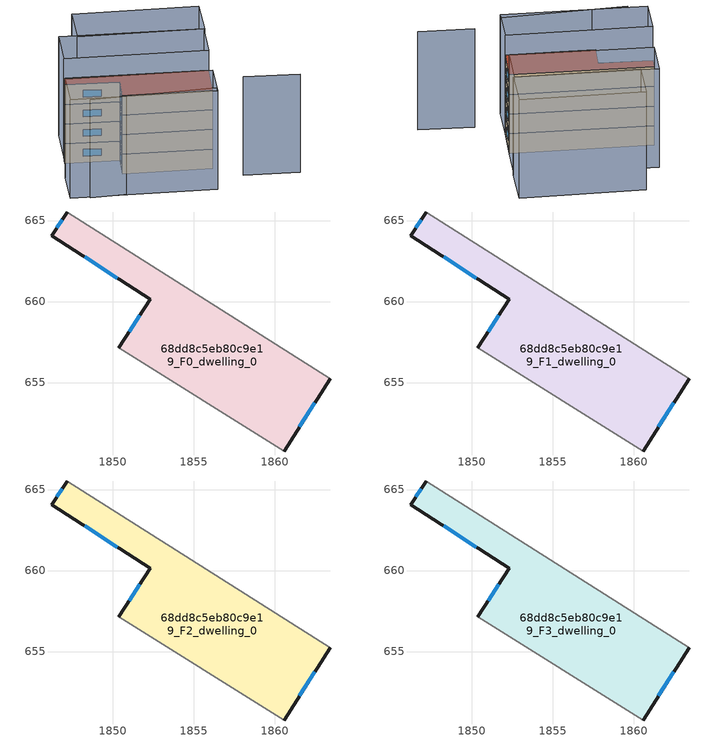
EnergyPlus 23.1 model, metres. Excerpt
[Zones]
68dd8c5eb80c9e19_F0_dwelling_0
 floor ground (EU_floor_Construction): 1863.43,655.22 1860.58,650.77 1850.38,657.16 1852.31,660.13 1846.24,664.07 1847.19,665.53 z0
 wall outside (EU_wall_Construction): 1847.19,665.53 1846.24,664.07 1852.31,660.13 1850.38,657.16 / 1860.58,650.77 1863.43,655.22 z0:3
 wall adiabatic (EU_wall_Construction): 1863.43,655.22 1847.19,665.53 / 1850.38,657.16 1860.58,650.77 z0:3
 window (EU_Window_Construction): 1846.87,665.04 1846.55,664.56 / 1861.53,652.25 1862.48,653.74 / 1851.66,659.14 1851.02,658.15 / 1848.26,662.76 1850.28,661.44 z1:2
68dd8c5eb80c9e19_F1_dwelling_0
 floor to 68dd8c5eb80c9e19_F0_dwelling_0 (EU_floor_Construction): 1863.43,655.22 1860.58,650.77 1850.38,657.16 1852.31,660.13 1846.24,664.07 1847.19,665.53 z3
 wall outside (EU_wall_Construction): 1847.19,665.53 1846.24,664.07 1852.31,660.13 1850.38,657.16 / 1860.58,650.77 1863.43,655.22 z3:6
 wall adiabatic (EU_wall_Construction): 1863.43,655.22 1847.19,665.53 / 1850.38,657.16 1860.58,650.77 z3:6
 window (EU_Window_Construction): 1846.87,665.04 1846.55,664.56 / 1861.53,652.25 1862.48,653.74 / 1851.66,659.14 1851.02,658.15 / 1848.26,662.76 1850.28,661.44 z4:5
68dd8c5eb80c9e19_F2_dwelling_0
 floor to 68dd8c5eb80c9e19_F1_dwelling_0 (EU_floor_Construction): 1863.43,655.22 1860.58,650.77 1850.38,657.16 1852.31,660.13 1846.24,664.07 1847.19,665.53 z6
 wall outside (EU_wall_Construction): 1847.19,665.53 1846.24,664.07 1852.31,660.13 1850.38,657.16 / 1860.58,650.77 1863.43,655.22 z6:9
 wall adiabatic (EU_wall_Construction): 1863.43,655.22 1847.19,665.53 / 1850.38,657.16 1860.58,650.77 z6:9
 window (EU_Window_Construction): 1846.87,665.04 1846.55,664.56 / 1861.53,652.25 1862.48,653.74 / 1851.66,659.14 1851.02,658.15 / 1848.26,662.76 1850.28,661.44 z7:8
68dd8c5eb80c9e19_F3_dwelling_0
 floor to 68dd8c5eb80c9e19_F2_dwelling_0 (EU_floor_Construction): 1863.43,655.22 1860.58,650.77 1850.38,657.16 1852.31,660.13 1846.24,664.07 1847.19,665.53 z9
 wall outside (EU_wall_Construction): 1847.19,665.53 1846.24,664.07 1852.31,660.13 1850.38,657.16 / 1860.58,650.77 1863.43,655.22 z9:12
 wall adiabatic (EU_wall_Construction): 1863.43,655.22 1847.19,665.53 / 1850.38,657.16 1860.58,650.77 z9:12
 window (EU_Window_Construction): 1846.87,665.04 1846.55,664.56 / 1861.53,652.25 1862.48,653.74 / 1851.66,659.14 1851.02,658.15 / 1848.26,662.76 1850.28,661.44 z10:11
 roof outside (EU_roof_Construction): 1860.58,650.77 1863.43,655.22 1847.19,665.53 1846.24,664.07 1852.31,660.13 1850.38,657.16 z12
shading: 1843.19,654.94 1858.1,646.86 / 1862.66,646.94 1868.95,642.78 / 1843.99,661.16 1860.58,650.77 / 1860.58,650.77 1857.72,646.2 / 1857.72,646.2 1841.13,656.59 / 1841.13,656.59 1843.99,661.16 / 1863.45,655.21 1847.19,665.53 / 1847.19,665.53 1850.27,670.38 / 1850.27,670.38 1866.53,660.06 / 1866.53,660.06 1863.45,655.21 / 1852.21,668.89 1855.32,673.95 / 1855.32,673.95 1869.74,665.06 / 1869.74,665.06 1866.62,660 / 1866.62,660 1852.21,668.89 z0:15
[Building]
EU S2 Campaign: North Axis=0; Terrain=City; Solar Distribution=FullExterior
[Site:Location]
Bologna: Latitude=44.5; Longitude=11.25; Time Zone=1; Elevation=37
[SizingPeriod:WeatherFileDays]
AnnualSizingPeriod: Begin Month=1; Begin Day of Month=1; End Month=12; End Day of Month=31; Day of Week for Start Day=Monday; Use Weather File Daylight Saving Period=No; Use Weather File Rain and Snow Indicators=No
[MATERIAL]
EU_InternalMass_Material: Roughness=MediumRough; Thickness=0.1; Conductivity=1; Density=1800; Specific Heat=900; Thermal Absorptance=0.9; Solar Absorptance=0.7; Visible Absorptance=0.7
[MATERIAL:NOMASS] Roughness=MediumRough; Thermal Absorptance=0.9; Solar Absorptance=0.7; Visible Absorptance=0.7
Name | Thermal Resistance
EU_wall_NoMass | 0.937881
EU_roof_NoMass | 0.548572
EU_floor_NoMass | 0.71348
[WINDOWMATERIAL:SIMPLEGLAZINGSYSTEM]
EU_Window_SimpleGlazing: UFactor=4.25633; Solar Heat Gain Coefficient=0.85; Visible Transmittance=0.85
[CONSTRUCTION]
EU_wall_Construction: EU_wall_NoMass
EU_roof_Construction: EU_roof_NoMass
EU_floor_Construction: EU_floor_NoMass
EU_Window_Construction: EU_Window_SimpleGlazing
EU_InternalMass_Construction: EU_InternalMass_Material
[ZONE] Type=1; Multiplier=1; Ceiling Height=autocalculate; Floor Area=autocalculate; Part of Total Floor Area=Yes
Name | Volume
68dd8c5eb80c9e19_F0_dwelling_0 | 230.408
68dd8c5eb80c9e19_F1_dwelling_0; 68dd8c5eb80c9e19_F2_dwelling_0; 68dd8c5eb80c9e19_F3_dwelling_0 | 230.407
[INTERNALMASS] Construction=EU_InternalMass_Construction; Surface Area=76.8027
Name | Zone or ZoneList
68dd8c5eb80c9e19_F0_dwelling_0_EU_InternalMass | 68dd8c5eb80c9e19_F0_dwelling_0
68dd8c5eb80c9e19_F1_dwelling_0_EU_InternalMass | 68dd8c5eb80c9e19_F1_dwelling_0
68dd8c5eb80c9e19_F2_dwelling_0_EU_InternalMass | 68dd8c5eb80c9e19_F2_dwelling_0
68dd8c5eb80c9e19_F3_dwelling_0_EU_InternalMass | 68dd8c5eb80c9e19_F3_dwelling_0
[OTHEREQUIPMENT] Fuel Type=Electricity; Design Level Calculation Method=Watts/Area; Power per Zone Floor Area=1; Fraction Latent=0; Fraction Radiant=0; Fraction Lost=0; Carbon Dioxide Generation Rate=0; EndUse Subcategory=EU_Step8_InternalGains
Name | Zone or ZoneList or Space or SpaceList | Schedule
EU_Step8_InternalGain_68dd8c5eb80c9e19_F0_dwelling_0_f000 | 68dd8c5eb80c9e19_F0_dwelling_0 | EU_Step8_GainSchedule_68dd8c5eb80c9e19_F0_dwelling_0_f000
EU_Step8_InternalGain_68dd8c5eb80c9e19_F1_dwelling_0_f000 | 68dd8c5eb80c9e19_F1_dwelling_0 | EU_Step8_GainSchedule_68dd8c5eb80c9e19_F1_dwelling_0_f000
EU_Step8_InternalGain_68dd8c5eb80c9e19_F2_dwelling_0_f000 | 68dd8c5eb80c9e19_F2_dwelling_0 | EU_Step8_GainSchedule_68dd8c5eb80c9e19_F2_dwelling_0_f000
EU_Step8_InternalGain_68dd8c5eb80c9e19_F3_dwelling_0_f000 | 68dd8c5eb80c9e19_F3_dwelling_0 | EU_Step8_GainSchedule_68dd8c5eb80c9e19_F3_dwelling_0_f000
[ZONEVENTILATION:DESIGNFLOWRATE] Schedule=EU_AlwaysOn; Design Flow Rate Calculation Method=AirChanges/Hour; Air Changes per Hour=0.687892; Ventilation Type=Natural; Fan Pressure Rise=0; Fan Total Efficiency=1; Constant Term Coefficient=1; Temperature Term Coefficient=0; Velocity Term Coefficient=0; Velocity Squared Term Coefficient=0; Minimum Indoor Temperature=-100; Maximum Indoor Temperature=100; Delta Temperature=-100; Minimum Outdoor Temperature=-100; Maximum Outdoor Temperature=100; Maximum Wind Speed=40
Name | Zone or ZoneList or Space or SpaceList
EU_ConstantAir_68dd8c5eb80c9e19_F0_dwelling_0 | 68dd8c5eb80c9e19_F0_dwelling_0
EU_ConstantAir_68dd8c5eb80c9e19_F1_dwelling_0 | 68dd8c5eb80c9e19_F1_dwelling_0
EU_ConstantAir_68dd8c5eb80c9e19_F2_dwelling_0 | 68dd8c5eb80c9e19_F2_dwelling_0
EU_ConstantAir_68dd8c5eb80c9e19_F3_dwelling_0 | 68dd8c5eb80c9e19_F3_dwelling_0
[HVACTEMPLATE:THERMOSTAT] Constant Heating Setpoint=20; Constant Cooling Setpoint=50
EU_HeatOnly_68dd8c5eb80c9e19_F0_dwelling_0; EU_HeatOnly_68dd8c5eb80c9e19_F1_dwelling_0; EU_HeatOnly_68dd8c5eb80c9e19_F2_dwelling_0; EU_HeatOnly_68dd8c5eb80c9e19_F3_dwelling_0
[HVACTEMPLATE:ZONE:IDEALLOADSAIRSYSTEM] System Availability Schedule=EU_AlwaysOn; Maximum Heating Supply Air Temperature=50; Minimum Cooling Supply Air Temperature=13; Maximum Heating Supply Air Humidity Ratio=0.0156; Minimum Cooling Supply Air Humidity Ratio=0.0077; Heating Limit=NoLimit; Cooling Limit=NoLimit; Heating Availability Schedule=EU_AlwaysOn; Cooling Availability Schedule=EU_CoolingOff; Dehumidification Control Type=ConstantSensibleHeatRatio; Cooling Sensible Heat Ratio=0.7; Dehumidification Setpoint=60; Humidification Control Type=None; Humidification Setpoint=30; Outdoor Air Method=None; Outdoor Air Flow Rate per Person=0.00944; Outdoor Air Flow Rate per Zone Floor Area=0; Outdoor Air Flow Rate per Zone=0; Demand Controlled Ventilation Type=None; Outdoor Air Economizer Type=NoEconomizer; Heat Recovery Type=None; Sensible Heat Recovery Effectiveness=0.7; Latent Heat Recovery Effectiveness=0.65
Name | Template Thermostat
68dd8c5eb80c9e19_F0_dwelling_0 | EU_HeatOnly_68dd8c5eb80c9e19_F0_dwelling_0
68dd8c5eb80c9e19_F1_dwelling_0 | EU_HeatOnly_68dd8c5eb80c9e19_F1_dwelling_0
68dd8c5eb80c9e19_F2_dwelling_0 | EU_HeatOnly_68dd8c5eb80c9e19_F2_dwelling_0
68dd8c5eb80c9e19_F3_dwelling_0 | EU_HeatOnly_68dd8c5eb80c9e19_F3_dwelling_0
[SIZING:ZONE] Zone Cooling Design Supply Air Temperature Input Method=SupplyAirTemperature; Zone Cooling Design Supply Air Temperature=13; Zone Heating Design Supply Air Temperature Input Method=SupplyAirTemperature; Zone Heating Design Supply Air Temperature=50; Zone Cooling Design Supply Air Humidity Ratio=0.008; Zone Heating Design Supply Air Humidity Ratio=0.008; Cooling Design Air Flow Method=DesignDay; Cooling Design Air Flow Rate=0; Cooling Minimum Air Flow per Zone Floor Area=0.000762; Cooling Minimum Air Flow=0; Cooling Minimum Air Flow Fraction=0.2; Heating Design Air Flow Method=DesignDay; Heating Design Air Flow Rate=0; Heating Maximum Air Flow per Zone Floor Area=0.002032; Heating Maximum Air Flow=0.141576; Heating Maximum Air Flow Fraction=0.3; Account for Dedicated Outdoor Air System=No; Dedicated Outdoor Air System Control Strategy=NeutralSupplyAir; Dedicated Outdoor Air Low Setpoint Temperature for Design=autosize; Dedicated Outdoor Air High Setpoint Temperature for Design=autosize; Zone Load Sizing Method=Sensible Load Only No Latent Load; Zone Latent Cooling Design Supply Air Humidity Ratio Input Method=HumidityRatioDifference; Zone Cooling Design Supply Air Humidity Ratio Difference=0.005; Zone Latent Heating Design Supply Air Humidity Ratio Input Method=HumidityRatioDifference; Zone Humidification Design Supply Air Humidity Ratio Difference=0.005
68dd8c5eb80c9e19_F0_dwelling_0; 68dd8c5eb80c9e19_F1_dwelling_0; 68dd8c5eb80c9e19_F2_dwelling_0; 68dd8c5eb80c9e19_F3_dwelling_0
[SCHEDULE:CONSTANT]
Name | Hourly Value
EU_AlwaysOn | 1
EU_CoolingOff | 0
[SCHEDULE:FILE] Column Number=1; Rows to Skip at Top=0; Number of Hours of Data=8760; Column Separator=Comma; Interpolate to Timestep=No; Minutes per Item=60; Adjust Schedule for Daylight Savings=Yes
Name | File
EU_Step8_GainSchedule_68dd8c5eb80c9e19_F0_dwelling_0_f000 | ../../schedules/68dd8c5eb80c9e19/68dd8c5eb80c9e19_F0_dwelling_0_f000_gain.csv
EU_Step8_GainSchedule_68dd8c5eb80c9e19_F1_dwelling_0_f000 | ../../schedules/68dd8c5eb80c9e19/68dd8c5eb80c9e19_F1_dwelling_0_f000_gain.csv
EU_Step8_GainSchedule_68dd8c5eb80c9e19_F2_dwelling_0_f000 | ../../schedules/68dd8c5eb80c9e19/68dd8c5eb80c9e19_F2_dwelling_0_f000_gain.csv
EU_Step8_GainSchedule_68dd8c5eb80c9e19_F3_dwelling_0_f000 | ../../schedules/68dd8c5eb80c9e19/68dd8c5eb80c9e19_F3_dwelling_0_f000_gain.csv
